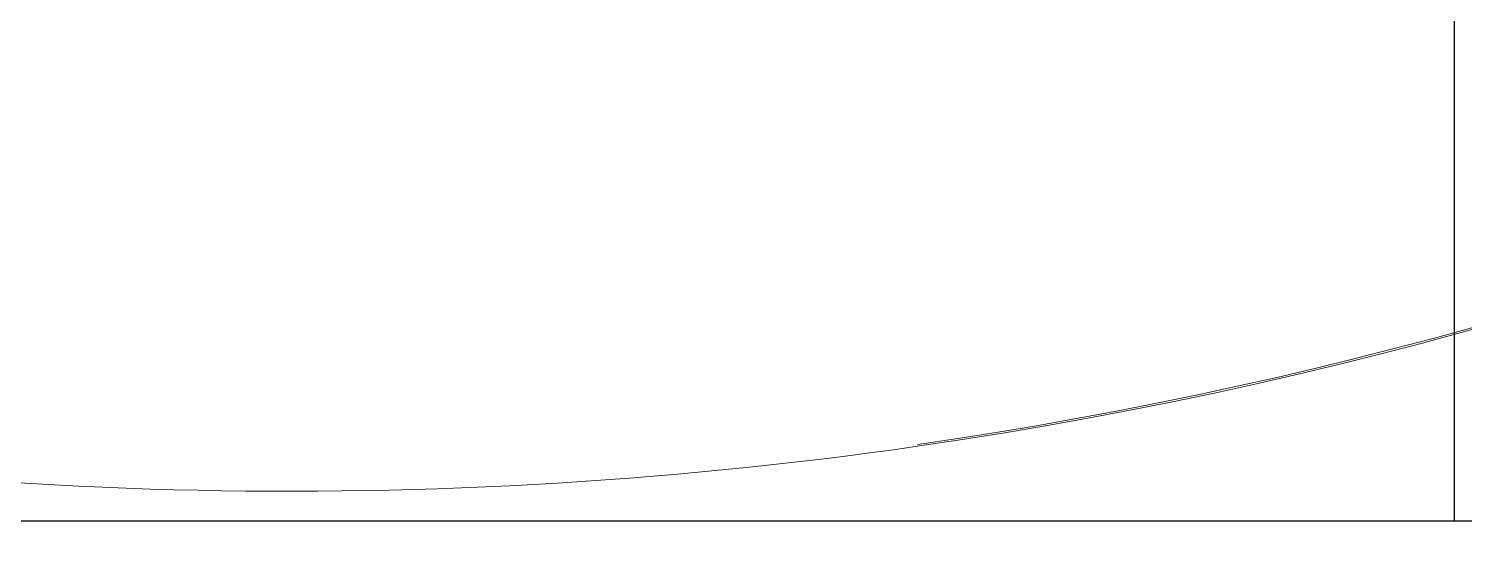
# Model space of a CAD drawing. Header units: millimetres. Extents: x 2509 to 128734, y 2492 to 91667.
# Drawn here: x 36966 to 37791, y 71545 to 71838 of the extents above; entities that cross this region are included whole.
import ezdxf

# ---------------------------------------------------------------- set-up
doc = ezdxf.new("R2010")
doc.units = ezdxf.units.MM
doc.layers.add('SSH_搬运系统', color=7, linetype='Continuous')
doc.layers.add('规划设计-立库系统-链式输送机', color=5, linetype='Continuous')
doc.styles.add('标注', font='msyh.ttf', dxfattribs={"height": 20})

# ---------------------------------------------------------------- blocks, each defined once
blk = doc.blocks.new('SSH_机械臂')
at = {"layer": 'SSH_搬运系统', "lineweight": 15}
for centre, radius, start, end in [((3603.35, 2684.14, 0), 2525, 148.24173, 188.19905), ((3603.35, 2684.15, 0), 2525, 188.19909, 258.29575), ((3603.35, 2684.14, 0), 2524, 188.20232, 254.52523)]:
    blk.add_arc(centre, radius, start, end, dxfattribs=at)
blk = doc.blocks.new('*U166')
at = {"layer": '规划设计-立库系统-链式输送机', "color": 4}
for points in [[(150, 488), (240, 488), (240, -488), (150, -488)], [(0, -560), (1800, -560), (1800, -488), (0, -488)]]:
    blk.add_lwpolyline(points, close=True, dxfattribs=at)
at = {"layer": '规划设计-立库系统-链式输送机', "color": 0, "style": '标注'}
for tag, p in [('编号', (313.89, 142.41)), ('设备高度', (311.17, -149.65))]:
    blk.add_attdef(tag, p, '', height=50, dxfattribs=at)

msp = doc.modelspace()

# ---------------------------------------------------------------- block references
at = {"layer": 'SSH_搬运系统', "rotation": 90}
msp.add_blockref('SSH_机械臂', (39800.878, 70493.639, 0), dxfattribs=at)
at = {"layer": '规划设计-立库系统-链式输送机', "xscale": -1}
msp.add_blockref('*U166', (38025.089, 72043.071), dxfattribs=at)

doc.saveas('drawing.dxf')
